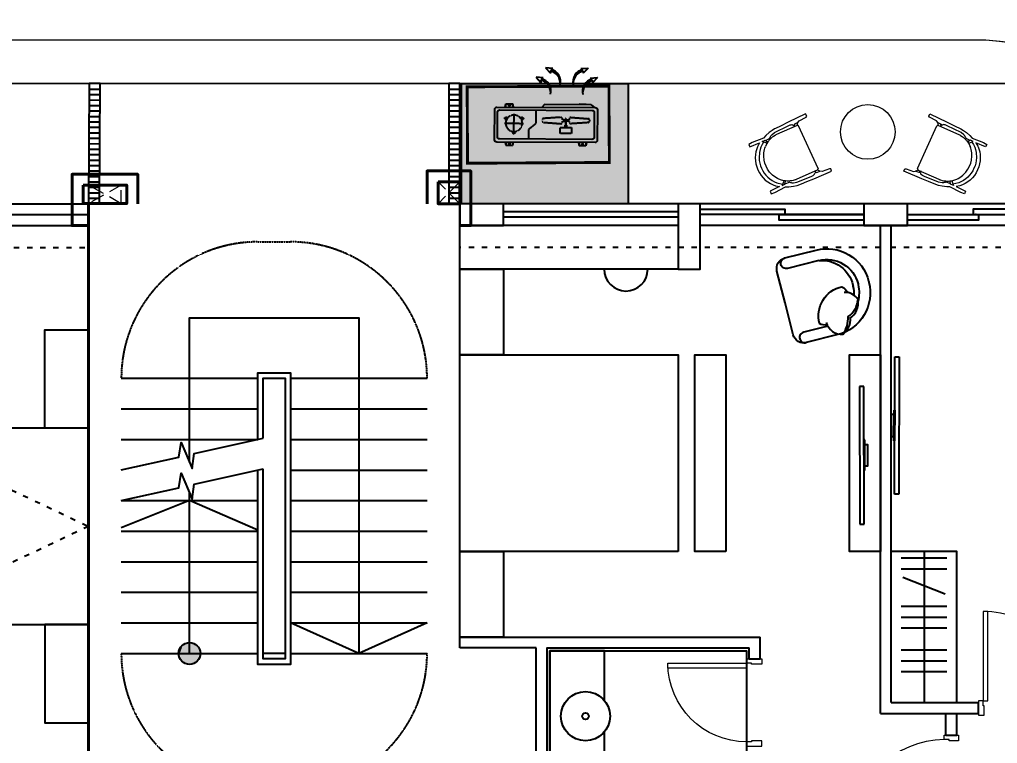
# Model space of a CAD drawing. Header units: millimetres. Extents: x -361681467 to 361175952, y -1292982 to 1550216.
# Drawn here: x -23695 to -14741, y 22126 to 28757 of the extents above; entities that cross this region are included whole.
import ezdxf

# ---------------------------------------------------------------- set-up
doc = ezdxf.new("R2010")
doc.units = ezdxf.units.MM
doc.header["$MEASUREMENT"] = 0
for name, pattern in [('ACAD_ISO03W100', [30, 12, -18]), ('HIDDEN', [0.375, 0.25, -0.125]), ('Xref_ST_MBDV Cot vach 30.7.2022$0$HIDDEN', [0.375, 0.25, -0.125])]:
    doc.linetypes.add(name, pattern=pattern)
for name, color, linetype, lineweight in [('00_duong_QH', 7, 'Continuous', 9), ('A-DOOR', 1, 'Continuous', 9), ('AUDIT_I_220808132811-11', 7, 'Continuous', 9), ('KT-Kich thuoc', 159, 'Continuous', 18), ('KT-lomo nuoc', 3, 'HIDDEN', 5), ('KT-Net cat', 1, 'Continuous', 40)]:
    doc.layers.add(name, color=color, linetype=linetype, lineweight=lineweight)
for name, color, linetype in [('220403_HDN_Penthouse Plan$0$A-DRAIN', 8, 'Continuous'), ('220403_HDN_Penthouse Plan$0$HBA_Sketch Outline', 7, 'Continuous'), ('A-FURNITURE', 251, 'Continuous'), ('A-LANDSCAPE', 113, 'Continuous'), ('A-WALL-FNSH', 11, 'Continuous'), ('A-WINDOW', 60, 'Continuous'), ('AC-EAD', 6, 'Continuous'), ('IDEA - dim', 251, 'Continuous'), ('KT-Net manh', 139, 'Continuous'), ('KT-Noi that', 32, 'Continuous'), ('Xref_ST_MBDV Cot vach 30.7.2022$0$A-FLOR-STRS-ARROW', 8, 'Continuous'), ('Xref_ST_MBDV Cot vach 30.7.2022$0$KT-Net manh', 139, 'Continuous'), ('Xref_ST_MBDV Cot vach 30.7.2022$0$KT-Thay', 7, 'Continuous')]:
    doc.layers.add(name, color=color, linetype=linetype)
doc.layers.add('I-FURN', color=7, linetype='Continuous', lineweight=5, true_color=0x848484)

# ---------------------------------------------------------------- blocks, each defined once
blk = doc.blocks.new('Louvre')
for p, q in [((-390.1, 976, 0.2), (-295.1, 1008.7, 0.2)), ((-373.8, 928.7, 0.2), (-278.8, 961.5, 0.2)), ((-357.4, 881.4, 0.2), (-262.5, 914.2, 0.2)), ((-341.1, 834.2, 0.2), (-246.2, 866.9, 0.2)), ((-324.8, 786.9, 0.2), (-229.9, 819.7, 0.2)), ((-308.5, 739.6, 0.2), (-213.6, 772.4, 0.2)), ((-292.2, 692.4, 0.2), (-197.2, 725.2, 0.2)), ((-275.8, 645.1, 0.2), (-180.9, 677.9, 0.2)), ((-259.5, 597.9, 0.2), (-164.6, 630.6, 0.2)), ((-243.2, 550.6, 0.2), (-148.3, 583.4, 0.2)), ((-226.9, 503.3, 0.2), (-132, 536.1, 0.2)), ((-210.6, 456.1, 0.2), (-115.7, 488.8, 0.2)), ((-194.3, 408.8, 0.2), (-99.3, 441.6, 0.2)), ((-177.9, 361.5, 0.2), (-83, 394.3, 0.2)), ((-161.6, 314.3, 0.2), (-66.7, 347.1, 0.2)), ((-145.3, 267, 0.2), (-50.4, 299.8, 0.2)), ((-129, 219.8, 0.2), (-34.1, 252.5, 0.2)), ((-112.7, 172.5, 0.2), (-17.7, 205.3, 0.2)), ((-96.4, 125.2, 0.2), (-1.4, 158, 0.2)), ((-80, 78, 0.2), (14.9, 110.7, 0.2)), ((-63.7, 30.7, 0.2), (31.2, 63.5, 0.2)), ((-47.4, -16.6, 0.2), (47.5, 16.2, 0.2))]:
    blk.add_line(p, q)
at = {"elevation": 0.2}
blk.add_lwpolyline([(47.5, 16.2), (-311.5, 1056), (-406, 1023.4), (-47.4, -16.6)], close=True, dxfattribs=at)
blk = doc.blocks.new('OU DHCB')
at = {"ltscale": 10}
for p, q in [((-145296.7, -72608.2), (-145576.7, -72608.2)), ((-145596.7, -72628.2), (-145596.7, -73528.2)), ((-145568.2, -72656.1), (-145568.2, -73502.8)), ((-145324.4, -72636.1), (-145548.2, -72636.1)), ((-145301.9, -73502.8), (-145301.9, -72656.1)), ((-145276.7, -73528.2), (-145276.7, -72628.2)), ((-145251.7, -72666.5), (-145276.7, -72633.9)), ((-145251.7, -72666.5), (-145251.7, -73091.6)), ((-145251.7, -73091.6), (-145276.7, -73117.7)), ((-145576.7, -73548.2), (-145296.7, -73548.2)), ((-145548.2, -73522.8), (-145324.4, -73522.8))]:
    blk.add_line(p, q, dxfattribs=at)
at = {"linetype": 'HIDDEN', "ltscale": 1.5}
for p, q in [((-145414, -72690.9), (-145425.3, -72850.3)), ((-145391.7, -72679.2), (-145400.5, -72679.2)), ((-145367, -72850.3), (-145378.3, -72690.9)), ((-145414, -73100.7), (-145425.3, -72941.3)), ((-145411.8, -72927.6), (-145402.9, -72927.6)), ((-145402.9, -72927.6), (-145402.9, -72902.1)), ((-145402.9, -72902.1), (-145389.4, -72902.1)), ((-145389.4, -72927.6), (-145389.4, -72902.1)), ((-145389.4, -72927.6), (-145380.4, -72927.6)), ((-145367, -72941.3), (-145378.3, -73100.7)), ((-145424.3, -73457.6), (-145424.3, -73284.3)), ((-145372.2, -73298), (-145387.2, -73289.3)), ((-145384, -73301.2), (-145375.3, -73286.1)), ((-145505, -73371), (-145522.3, -73371)), ((-145513.6, -73362.3), (-145513.6, -73379.6)), ((-145511, -73371), (-145337.7, -73371)), ((-145387.2, -73452.7), (-145372.2, -73444)), ((-145384, -73440.8), (-145375.3, -73455.8))]:
    blk.add_line(p, q, dxfattribs=at)
for p, q in [((-145600.3, -72742.5), (-145627.3, -72742.5)), ((-145596.7, -72704.7), (-145626.5, -72710.7)), ((-145596.7, -72710.7), (-145626.5, -72710.7)), ((-145626.5, -72710.7), (-145626.5, -72774.2)), ((-145596.7, -72774.2), (-145626.5, -72774.2)), ((-145596.7, -72780.2), (-145626.5, -72774.2)), ((-145613.8, -72729.3), (-145613.8, -72756.2)), ((-145251.7, -72709.7), (-145246.9, -72710.7)), ((-145251.7, -72710.7), (-145246.9, -72710.7)), ((-145251.7, -72742.5), (-145246.2, -72742.5)), ((-145251.7, -72774.2), (-145246.9, -72774.2)), ((-145251.7, -72775.2), (-145246.9, -72774.2)), ((-145246.9, -72710.7), (-145246.9, -72774.2)), ((-145600.3, -73413.9), (-145627.3, -73413.9)), ((-145596.7, -73376.2), (-145626.5, -73382.2)), ((-145596.7, -73382.2), (-145626.5, -73382.2)), ((-145626.5, -73445.7), (-145626.5, -73382.2)), ((-145613.8, -73427.1), (-145613.8, -73400.2)), ((-145276.7, -73376.2), (-145246.9, -73382.2)), ((-145276.7, -73382.2), (-145246.9, -73382.2)), ((-145273.2, -73413.9), (-145246.2, -73413.9)), ((-145259.7, -73427.1), (-145259.7, -73400.2)), ((-145246.9, -73445.7), (-145246.9, -73382.2)), ((-145596.7, -73445.7), (-145626.5, -73445.7)), ((-145596.7, -73451.7), (-145626.5, -73445.7)), ((-145276.7, -73445.7), (-145246.9, -73445.7)), ((-145276.7, -73451.7), (-145246.9, -73445.7))]:
    blk.add_line(p, q)
for points in [[(-145514, -72845), (-145514, -72946.7), (-145460.1, -72946.7), (-145460.1, -72845)], [(-145438.4, -72892.9), (-145378.3, -72892.9), (-145378.3, -72898.7), (-145438.4, -72898.7)]]:
    blk.add_lwpolyline(points, close=True, dxfattribs=at)
for points in [[(-145411.8, -72864.1), (-145402.9, -72864.1), (-145402.9, -72889.6), (-145389.4, -72889.6), (-145389.4, -72864.1), (-145380.4, -72864.1)], [(-145460.1, -72902.2), (-145439.9, -72902.2), (-145439.9, -72889.5), (-145460.1, -72889.5)], [(-145568.2, -73235.7), (-145477.6, -73235.7), (-145422, -73168.3), (-145301.9, -73168.3)]]:
    blk.add_lwpolyline(points, dxfattribs=at)
for points in [[(-145400.5, -73299), (-145385, -73286.8, -0.677033), (-145371.1, -73294.9), (-145373.9, -73314.4)], [(-145498.6, -73386.3), (-145516.8, -73379, -0.677033), (-145516.8, -73362.9), (-145498.6, -73355.6)], [(-145373.9, -73427.6), (-145371.1, -73447.1, -0.677033), (-145385, -73455.1), (-145400.5, -73443)]]:
    blk.add_lwpolyline(points, format="xyb", dxfattribs=at)
for centre in [(-145613.8, -72742.5), (-145613.8, -73413.9), (-145259.7, -73413.9)]:
    blk.add_circle(centre, 6.4)
blk.add_circle((-145424.3, -73371), 75.8, dxfattribs=at)
at = {"ltscale": 10}
for centre, radius, start, end in [((-145576.7, -72628.2), 20, 90, 180), ((-145296.7, -72628.2), 20, 0, 90), ((-145548.2, -72656.1), 20, 90, 180), ((-145324.1, -72658.4), 22.3, 5.83694, 90.89598), ((-145548.2, -73502.8), 20, 180, 270), ((-145324.1, -73500.5), 22.3, 269.10402, 354.16306), ((-145576.7, -73528.2), 20, 180, 270), ((-145296.7, -73528.2), 20, 270, 0)]:
    blk.add_arc(centre, radius, start, end, dxfattribs=at)
at = {"linetype": 'HIDDEN', "ltscale": 1.5, "extrusion": (-3.70596e-18, -2.30289e-31, -1)}
for centre, start_param, end_param in [((-145400.5, -72691.9), 3.221423, 4.712389), ((-145391.7, -72691.9), 4.712389, 6.203355), ((-145411.8, -72851.4), 1.570796, 3.221423), ((-145380.4, -72851.4), -0.07983, 1.570796), ((-145411.8, -72940.3), 3.061763, 4.712389), ((-145380.4, -72940.3), 4.712389, 6.363015), ((-145400.5, -73099.7), 1.570796, 3.061763), ((-145391.7, -73099.7), 0.07983, 1.570796)]:
    blk.add_ellipse(centre, major_axis=(13.5, 0), ratio=0.942858, start_param=start_param, end_param=end_param, dxfattribs=at)
blk = doc.blocks.new('ki hieu qt')
at = {"layer": 'AC-EAD', "color": 7}
for points in [[(-276796163327.46399, 549769551681.08936), (-276796163446.06061, 549769551567.15027)], [(-276796163338.91742, 549769551517.02808), (-276796163327.46399, 549769551681.08936)], [(-276796163396.68091, 549769551574.91687), (-276796163446.06061, 549769551567.15027)], [(-276796163338.91742, 549769551517.02808), (-276796163364.60309, 549769551559.91077)], [(-276796163110.55872, 549769551464.18396), (-276796163229.15527, 549769551350.24487)], [(-276796163122.01202, 549769551300.1228), (-276796163110.55872, 549769551464.18396)], [(-276796163179.7757, 549769551358.0116), (-276796163229.15527, 549769551350.24487)], [(-276796163122.01202, 549769551300.1228), (-276796163147.69757, 549769551343.00525)], [(-276796163179.7757, 549769550597.07092), (-276796163229.15527, 549769550604.83765)], [(-276796163110.55872, 549769550490.89856), (-276796163229.15527, 549769550604.83765)], [(-276796163122.01202, 549769550654.95972), (-276796163147.69757, 549769550612.07727)], [(-276796163122.01202, 549769550654.95972), (-276796163110.55872, 549769550490.89856)], [(-276796163396.68091, 549769550380.16565), (-276796163446.06061, 549769550387.93225)], [(-276796163327.46399, 549769550273.99316), (-276796163446.06061, 549769550387.93225)], [(-276796163338.91742, 549769550438.05444), (-276796163364.60309, 549769550395.17175)], [(-276796163338.91742, 549769550438.05444), (-276796163327.46399, 549769550273.99316)]]:
    blk.add_lwpolyline(points, dxfattribs=at)
for centre, radius, start, end in [((-276796163644.43658, 549769551622.97937), 286.85271, 255.43444898, 347.307334455), ((-276796163679.50098, 549769551631.34888), 288.39512, 262.614727528, 348.709269443), ((-276796163427.53119, 549769551406.0741), 286.85271, 255.43444898, 347.307334455), ((-276796163462.59583, 549769551414.44348), 288.39512, 262.614727528, 348.709269443), ((-276796163427.53119, 549769550549.00842), 286.85271, 12.692958354, 104.566806371), ((-276796163462.59583, 549769550540.63904), 288.39512, 11.291477035, 97.385309421), ((-276796163644.43658, 549769550332.10315), 286.85271, 12.692958354, 104.566806371), ((-276796163679.50098, 549769550323.73364), 288.39512, 11.291477035, 97.385309421)]:
    blk.add_arc(centre, radius, start, end, dxfattribs=at)
blk = doc.blocks.new('DHCB.1')
at = {"xscale": -1, "rotation": 106.4733300107783}
blk.add_blockref('OU DHCB', (-194860, -237775.8), dxfattribs=at)
at = {"xscale": 0.4, "yscale": 0.4, "zscale": 0.4, "rotation": 286.4738024344239}
blk.add_blockref('ki hieu qt', (-179483459312.1, -168534274838.7), dxfattribs=at)
blk = doc.blocks.new('SKVL5-2')
at = {"layer": 'IDEA - dim'}
for p, q in [((-17100, 9600), (0, 9600)), ((-4162.5, 9500), (0, 9500)), ((-4162.5, 9400), (0, 9400))]:
    blk.add_line(p, q, dxfattribs=at)
for points in [[(0, 7544.2), (-399.9, 7544.2), (-399.9, 8444.2), (0, 8444.2)], [(0.1, 7544), (-1899.9, 7544.1), (-1900, 5744.1), (0, 5744)], [(0, 5744), (-399.9, 5744), (-399.9, 4844), (0, 4844)]]:
    blk.add_lwpolyline(points, close=True, dxfattribs=at)
at = {"layer": 'KT-Net cat'}
blk.add_line((0, 9600), (0, 0), dxfattribs=at)
at = {"layer": 'KT-Net manh', "linetype": 'ACAD_ISO03W100', "ltscale": 4}
blk.add_line((-4162.5, 9200), (0, 9200), dxfattribs=at)
blk.add_lwpolyline([(-1899.9, 7544.1), (0.1, 6644), (-1900, 5744.1)], dxfattribs=at)
blk = doc.blocks.new('*U199')
at = {"layer": 'KT-lomo nuoc', "ltscale": 500}
for p, q in [((-326.7, 110.2), (0, 0)), ((-294.6, -56.7), (-32.1, 166.9))]:
    blk.add_line(p, q, dxfattribs=at)
blk.add_lwpolyline([(-294.6, -56.7), (-326.7, 110.2), (-32.1, 166.9), (0, 0)], close=True, dxfattribs=at)
blk = doc.blocks.new('*U191')
at = {"layer": 'KT-lomo nuoc', "ltscale": 500}
for p, q in [((-196.4, -37.8), (-37.8, 196.4)), ((-234.2, 158.6), (0, 0))]:
    blk.add_line(p, q, dxfattribs=at)
blk.add_lwpolyline([(-196.4, -37.8), (-234.2, 158.6), (-37.8, 196.4), (0, 0)], close=True, dxfattribs=at)
blk = doc.blocks.new('CTN TN T39')
at = {"layer": 'KT-Net cat', "elevation": 0}
for points in [[(-12750.6, -200), (-12900.6, -200), (-12900.6, 270.2), (-12300.6, 270.2), (-12300.6, 0)], [(-9650.6, 0), (-9650.6, 300), (-9251.2, 300), (-9251.2, -200), (-9350.6, -200)]]:
    blk.add_lwpolyline(points, dxfattribs=at)
for points in [[(-9550.6, 200), (-9351.3, 200), (-9351.3, 0), (-9550.6, 0)], [(-12800.6, 170.2), (-12400.6, 170.2), (-12400.6, 0.2), (-12800.6, 0.2)]]:
    blk.add_lwpolyline(points, close=True, dxfattribs=at)
at = {"layer": 'KT-lomo nuoc', "linetype": 'HIDDEN', "xscale": -0.9999999999999997, "rotation": 10.8976534755902}
for name, p in [('*U199', (-12750.6, 0, 0)), ('*U191', (-9550.6, 0, 0))]:
    blk.add_blockref(name, p, dxfattribs=at)
blk = doc.blocks.new('d800')
blk.add_line((760, 70), (40, 70))
for points in [[(40, 790), (40, 70), (85, 70), (85, 790)], [(50, 25), (40, 25), (40, 70), (0, 70), (0, -70), (50, -70)], [(750, 25), (760, 25), (760, 70), (800, 70), (800, -70), (750, -70)]]:
    blk.add_lwpolyline(points, close=True)
blk.add_arc((40, 70), 720, 0, 90)
blk = doc.blocks.new('d900n')
for points in [[(20, -50), (20, -40), (65, -40), (65, 0), (-65, 0), (-65, -50)], [(885, -40), (65, -40), (65, -85), (885, -85)], [(20, -850), (20, -860), (65, -860), (65, -900), (-65, -900), (-65, -850)]]:
    blk.add_lwpolyline(points, close=True)
blk.add_arc((65, -40), 820, 270, 0)
blk = doc.blocks.new('220403_HDN_Penthouse Plan$0$tverer')
at = {"layer": '220403_HDN_Penthouse Plan$0$A-DRAIN'}
for p, q in [((-2649778.2, -10919110.5, -0.4), (-2649778.2, -10917850.5, -0.4)), ((-2649778.2, -10917850.5, -0.4), (-2649738.2, -10917850.5, -0.4)), ((-2649738.2, -10917850.5, -0.4), (-2649738.2, -10919110.5, -0.4)), ((-2649738.2, -10918620.5, -0.4), (-2649738.2, -10918340.5, -0.4)), ((-2649738.2, -10918340.5, -0.4), (-2649732.2, -10918340.5, -0.4)), ((-2649732.2, -10918340.5, -0.4), (-2649732.2, -10918620.5, -0.4)), ((-2649732.2, -10918620.5, -0.4), (-2649738.2, -10918620.5, -0.4)), ((-2649738.2, -10919110.5, -0.4), (-2649778.2, -10919110.5, -0.4)), ((-2649738.2, -10919110.5, -0.4), (-2649778.2, -10919110.5, -0.4))]:
    blk.add_line(p, q, dxfattribs=at)
at = {"layer": '220403_HDN_Penthouse Plan$0$A-DRAIN', "elevation": -0.4}
blk.add_lwpolyline([(-2649732.2, -10918580.4), (-2649707.2, -10918580.4), (-2649707.2, -10918380.6), (-2649732.2, -10918380.6)], close=True, dxfattribs=at)
blk = doc.blocks.new('single sofa')
at = {"extrusion": (-2.10027e-07, -3.28783e-06, 1), "elevation": -0.8}
for points in [[(-7625.1, 20541.9), (-7344.6, 20432.2, -0.414214), (-7288.6, 20304.2), (-7396.6, 20028.3, -0.414214), (-7908.4, 19804.3), (-7913, 19806.1), (-7917.6, 19807.9, -0.414214), (-8141.6, 20319.8), (-8033.6, 20595.7, -0.414214), (-7905.7, 20651.7), (-7625.1, 20541.9)], [(-8024.4, 20348.3), (-7941.7, 20559.7, 0.414214), (-7969.7, 20623.7), (-7969.7, 20623.7, 0.414214), (-8033.6, 20595.7)], [(-7990.1, 20340.6, 0.356772), (-8167.3, 20276.3, 0.249542), (-8085.2, 20134, -9.61688)], [(-8014.4, 20346.9, -0.165541), (-7962.2, 20396.5, -0.425989), (-7807, 20032, -0.121523), (-7882.5, 20019.7, 7.115464)], [(-7488.6, 20064.3), (-7380.6, 20340.2, -0.414214), (-7316.6, 20368.2), (-7316.6, 20368.2, -0.414214), (-7288.6, 20304.2)], [(-8167.3, 20276.3, 0.14773), (-8063.8, 20144.7, 0.213343), (-7990.5, 19982.3, 0.178662)], [(-8084.8, 20145.6, 0.306663), (-7990.5, 19982.3, 0.30633), (-7861.8, 20047.4, -0.872847)], [(-7488.5, 20064.3, -0.414214), (-7872.4, 19896.3), (-7877, 19898.1)], [(-7488.5, 20064.3, -0.372719), (-7854.4, 19942.3), (-7859, 19944.1)], [(-8004.4, 19989.9, 0.130591), (-7881.6, 19899.9), (-7877, 19898.1)], [(-7938.2, 19986.5, 0.072384), (-7863.6, 19945.9), (-7859, 19944.1)]]:
    blk.add_lwpolyline(points, format="xyb", dxfattribs=at)
blk = doc.blocks.new('MATTIAZZI_SHE_SAID_CHAIR_18682 - No Upholstery-2078943-首层平面布置图')
at = {"layer": 'I-FURN'}
for p, q in [((-120.9, 257.8), (-79.9, 270.3)), ((-79.9, 270.3), (-47.7, 277.2)), ((-47.7, 277.2), (-4.9, 280.5)), ((-4.9, 280.5), (50.2, 282.1)), ((50.2, 282.1), (118.2, 283.7)), ((118.2, 283.7), (294.6, 288.9)), ((233.1, 287.1), (294.6, 288.9)), ((294.6, 288.9), (296.2, 265.4)), ((-296, 248.4), (-259.9, 251.2)), ((-294.1, 224.4), (-296, 248.4)), ((-198.5, 220.1), (-294.1, 224.4)), ((-262.7, 160.7), (-244.6, 182.1)), ((-259.9, 251.2), (-148.6, 245.8)), ((-244.6, 182.1), (-227.1, 199)), ((-227.1, 199), (-198.5, 220.1)), ((-205.8, 178), (-163.3, 211.5)), ((-172.1, 220.2), (-143.9, 221.2)), ((-146.8, 195.1), (-172.1, 220.2)), ((-148.6, 245.8), (-120.9, 257.8)), ((-140.3, 186.2), (-146.8, 195.1)), ((-143.9, 221.2), (-127.7, 198.5)), ((-141.1, 217.3), (-107.4, 220)), ((-127.7, 198.5), (-126, 196.1)), ((-109.2, 204.9), (-114.4, 202.5)), ((-103.8, 207.3), (-109.2, 204.9)), ((-107.4, 220), (-98.5, 221.9)), ((-99.4, 209.3), (-103.8, 207.3)), ((-93, 211.7), (-99.4, 209.3)), ((-98.5, 221.9), (-91.5, 226.4)), ((-88.1, 213.7), (-93, 211.7)), ((-91.5, 226.4), (-85.9, 231)), ((-72.2, 218.3), (-88.1, 213.7)), ((-85.9, 231), (-79.3, 235.5)), ((-79.3, 235.5), (-78.4, 236.1)), ((-78.4, 236.1), (-67, 241.5)), ((-67, 241.5), (-36.1, 250.1)), ((-36.1, 250.1), (104.5, 254.4)), ((104.5, 254.4), (124.1, 253.5)), ((124.1, 253.5), (133.4, 252)), ((133.4, 252), (142.1, 248.8)), ((142.1, 248.8), (147.5, 241.8)), ((147.5, 241.8), (150.2, 239.2)), ((150.2, 239.2), (152.9, 239.2)), ((151.5, 224.4), (165.3, 243.3)), ((152.9, 239.2), (154, 239.1)), ((154, 239.1), (162.6, 239.5)), ((165.3, 243.3), (196.8, 245.3)), ((196.8, 245.3), (180.2, 224.2)), ((191.2, 215.6), (191.2, -215.6)), ((214.4, 253.8), (196.8, 245.3)), ((287.1, 259.7), (214.4, 253.8)), ((296.2, 265.4), (287.1, 259.7)), ((-301.7, 85.5), (-291.5, 112.1)), ((-291.5, 112.1), (-278.3, 137.3)), ((-278.3, 137.3), (-262.7, 160.7)), ((-268, 74.9), (-259.7, 98.2)), ((-259.7, 98.2), (-249.6, 119.6)), ((-249.6, 119.6), (-236.8, 140.7)), ((-236.8, 140.7), (-220.8, 161.8)), ((-215.5, 91.6), (-225.6, 61.9)), ((-220.8, 161.8), (-205.8, 178)), ((-212, 99.1), (-215.5, 91.6)), ((-200.9, 120.7), (-212, 99.1)), ((-183.9, 145.4), (-200.9, 120.7)), ((-175.3, 155.4), (-183.9, 145.4)), ((-169.2, 161.9), (-175.3, 155.4)), ((-163.1, 168.1), (-169.2, 161.9)), ((-315, 0), (-313.6, 29.2)), ((-313.6, -29.1), (-315, 0)), ((-313.6, 29.2), (-309.2, 57.6)), ((-309.2, 57.6), (-301.7, 85.5)), ((-278.7, 0), (-277.6, 25.7)), ((-277.6, -25.6), (-278.7, 0)), ((-277.6, 25.7), (-274, 50.7)), ((-274, 50.7), (-268, 74.9)), ((-231.7, 31.2), (-233.7, 0)), ((-233.7, 0), (-231.8, -29.9)), ((-225.6, 61.9), (-231.7, 31.2)), ((-309.2, -57.5), (-313.6, -29.1)), ((-301.8, -85.4), (-309.2, -57.5)), ((-291.5, -112), (-301.8, -85.4)), ((-274, -50.6), (-277.6, -25.6)), ((-268, -74.9), (-274, -50.6)), ((-259.7, -98.2), (-268, -74.9)), ((-231.8, -29.9), (-231.7, -31.1)), ((-231.7, -31.1), (-226.2, -59.2)), ((-226.2, -59.2), (-225.6, -61.8)), ((-225.6, -61.8), (-215.6, -91.5)), ((-278.3, -137.3), (-291.5, -112)), ((-264.3, -158.2), (-278.3, -137.3)), ((-244.6, -182), (-264.3, -158.2)), ((-236.8, -140.7), (-259.7, -98.2)), ((-220.8, -161.7), (-236.8, -140.7)), ((-205.8, -178), (-220.8, -161.7)), ((-215.6, -91.5), (-213.6, -95.5)), ((-213.6, -95.5), (-212, -99)), ((-212, -99), (-201, -120.7)), ((-183.7, -197), (-205.8, -178)), ((-201, -120.7), (-183.9, -145.3)), ((-183.9, -145.3), (-175.3, -155.3)), ((-175.3, -155.3), (-163.1, -168.1)), ((-296, -247.9), (-294.2, -224.4)), ((-259.9, -250.8), (-296, -247.9)), ((-294.2, -224.4), (-198.5, -220)), ((-148.6, -245.7), (-259.9, -250.8)), ((-231.6, -194.6), (-244.6, -182)), ((-227.1, -198.9), (-231.6, -194.6)), ((-198.5, -220), (-227.1, -198.9)), ((-162.4, -210.5), (-183.7, -197)), ((-146.8, -195.1), (-172.1, -220.2)), ((-172.1, -220.2), (-143.9, -221.2)), ((-120.9, -257.7), (-148.6, -245.7)), ((-140.3, -186.2), (-146.8, -195.1)), ((-143.9, -221.2), (-127.7, -198.5)), ((-141.1, -217.3), (-107.4, -220)), ((-127.7, -198.5), (-126, -196.1)), ((-80, -270.3), (-120.9, -257.7)), ((-109.2, -204.9), (-114.4, -202.5)), ((-103.8, -207.3), (-109.2, -204.9)), ((-107.4, -220), (-98.5, -221.9)), ((-99.4, -209.3), (-103.8, -207.3)), ((-93, -211.7), (-99.4, -209.3)), ((-98.5, -221.9), (-91.5, -226.4)), ((-88.1, -213.7), (-93, -211.7)), ((-91.5, -226.4), (-85.9, -231)), ((-72.2, -218.3), (-88.1, -213.7)), ((-85.9, -231), (-79.3, -235.5)), ((-79.3, -235.5), (-78.4, -236.1)), ((-78.4, -236.1), (-67, -241.5)), ((-60.3, -221), (-72.2, -218.3)), ((-67, -241.5), (-36.1, -250.1)), ((-41.8, -223.6), (-60.3, -221)), ((-36.8, -223.9), (-41.8, -223.6)), ((-33.7, -224.1), (-36.8, -223.9)), ((-36.1, -250.1), (104.5, -254.4)), ((-26.2, -224.4), (-33.7, -224.1)), ((179.3, -224.4), (-26.2, -224.4)), ((104.5, -254.4), (124.1, -253.5)), ((124.1, -253.5), (133.4, -252)), ((133.4, -252), (142.1, -248.8)), ((142.1, -248.8), (147.5, -241.8)), ((147.5, -241.8), (150.2, -239.2)), ((150.2, -239.2), (152.9, -239.2)), ((151.5, -224.4), (165.3, -243.2)), ((152.9, -239.2), (162.2, -238.9)), ((162.2, -243), (155.5, -239.1)), ((196.8, -245.3), (162.2, -243)), ((185.9, -222.7), (179.3, -224.4)), ((180.1, -224.2), (196.8, -245.3)), ((191.2, -215.6), (185.9, -222.7)), ((196.8, -245.3), (214.1, -253.7)), ((214.1, -253.7), (287.1, -259.6)), ((287.1, -259.6), (296.2, -265.3)), ((296.2, -265.3), (294.6, -288.8)), ((-47.7, -277.2), (-80, -270.3)), ((-21.6, -279.9), (-47.7, -277.2)), ((-11.7, -280.2), (-21.6, -279.9)), ((38.8, -281.7), (-11.7, -280.2)), ((118.2, -283.6), (38.8, -281.7)), ((294.6, -288.8), (118.2, -283.6))]:
    blk.add_line(p, q, dxfattribs=at)
for points in [[(-114.4, 202.5), (-126, 196.1), (-141, 187.2), (-163.1, 168.1)], [(191.2, 215.6), (185.9, 222.7), (179.3, 224.4), (-26.2, 224.4), (-33.7, 224.2), (-36.8, 223.9), (-41.8, 223.6), (-60.3, 221), (-72.2, 218.3)], [(-114.4, -202.5), (-126, -196.1), (-141, -187.2), (-163.1, -168.1)]]:
    blk.add_lwpolyline(points, dxfattribs=at)
blk = doc.blocks.new('PH4 0923')
at = {"layer": 'A-LANDSCAPE'}
h = blk.add_hatch(dxfattribs=at)
h.set_pattern_fill('GRASS', color=256, scale=200)
edge = h.paths.add_edge_path()
edge.add_line((1854358.4, -1662271.7), (1854358.4, -1663097.1))
edge.add_line((1854358.4, -1663097.1), (1854758.4, -1663097.1))
edge.add_line((1854758.4, -1663097.1), (1854758.4, -1663097.1))
edge.add_arc((1854750.7, -1665197.1), 2100, 42.15334, 89.78891, ccw=False)
edge.add_arc((1852548.9, -1667190.3), 5070, 12.35435, 42.15334, ccw=False)
edge.add_line((1857501.4, -1666105.5), (1857462.4, -1665927.3))
edge.add_arc((1852089.2, -1667317), 5550, 14.50141, 58.58124)
edge.add_arc((1853018.9, -1665760.6), 3737.2, 58.30569, 68.99646)
h.paths.add_polyline_path([(1847772.6, -1661997.1), (1849298, -1661997.1), (1849298, -1663097.1), (1847772.6, -1663097.1)])
h.paths.add_polyline_path([(1850108, -1682196.9), (1848608, -1682196.9), (1848608.1, -1683697.3), (1852008.1, -1683697.3), (1852008.1, -1681397.1), (1850208, -1681397.1), (1850208, -1681996.9), (1850508.5, -1681996.9), (1850509.9, -1682596.8), (1850108, -1682596.8)])
at = {"layer": 'A-FURNITURE'}
for p, q in [((1851798.5, -1666341.2, -0.6), (1852217.5, -1666341.2, -0.6)), ((1851798.5, -1666441.2, -0.6), (1852217.5, -1666441.2, -0.6)), ((1851813, -1666517.5, -0.6), (1852202.9, -1666671, -0.6)), ((1851798.5, -1666784.2, -0.6), (1852217.5, -1666784.2, -0.6)), ((1851798.5, -1666884.2, -0.6), (1852217.5, -1666884.2, -0.6)), ((1851798.5, -1666984.2, -0.6), (1852217.5, -1666984.2, -0.6)), ((1851798.5, -1667184.2, -0.6), (1852217.5, -1667184.2, -0.6)), ((1851798.5, -1667284.2, -0.6), (1852217.5, -1667284.2, -0.6)), ((1851798.5, -1667384.2, -0.6), (1852217.5, -1667384.2, -0.6))]:
    blk.add_line(p, q, dxfattribs=at)
at = {"layer": 'A-LANDSCAPE'}
blk.add_lwpolyline([(1847772.6, -1661997.1), (1849298, -1661997.1), (1849298, -1663097.1), (1847772.6, -1663097.1)], close=True, dxfattribs=at)
at = {"layer": 'A-WALL-FNSH'}
for p, q in [((1847758, -1667166.9, -0.6), (1847758, -1663097.1, -0.6)), ((1851608, -1667766.9, -0.6), (1851608, -1663297.1, -0.6)), ((1851708, -1667666.9, -0.6), (1851708, -1663297.1, -0.6)), ((1847758, -1667066.9, -0.6), (1850508, -1667066.9, -0.6)), ((1850508, -1667266.9, -0.6), (1850508, -1667066.9, -0.6)), ((1848458, -1667166.9, -0.6), (1847758, -1667166.9, -0.6)), ((1848458, -1669567.1, -0.6), (1848458, -1667166.9, -0.6)), ((1850408, -1667266.9, -0.6), (1850408, -1667166.9, -0.6)), ((1850408, -1667266.9, -0.6), (1850508, -1667266.9, -0.6)), ((1851708, -1667666.9, -0.6), (1852508.1, -1667666.9, -0.6)), ((1852508.1, -1667766.9, -0.6), (1852508.1, -1667666.9, -0.6)), ((1851608, -1667766.9, -0.6), (1852508.1, -1667766.9, -0.6)), ((1852208.1, -1667967.1, -0.6), (1852208.1, -1667766.9, -0.6)), ((1852308.1, -1667967.1, -0.6), (1852308.1, -1667766.9, -0.6)), ((1852208.1, -1667967.1, -0.6), (1852308.1, -1667967.1, -0.6))]:
    blk.add_line(p, q, dxfattribs=at)
at = {"layer": 'A-WALL-FNSH', "elevation": -0.6}
for points in [[(1847758, -1663297.1), (1848158, -1663297.1), (1848158, -1663097.1), (1847758, -1663097.1)], [(1849758, -1663697.1), (1849958, -1663697.1), (1849958, -1663097.1), (1849758, -1663097.1)], [(1851458, -1663297.1), (1851858, -1663297.1), (1851858, -1663097.1), (1851458, -1663097.1)]]:
    blk.add_lwpolyline(points, close=True, dxfattribs=at)
blk.add_lwpolyline([(1848558, -1669566.9), (1848558, -1667166.9), (1850408, -1667166.9)], dxfattribs=at)
at = {"layer": 'A-WINDOW'}
for p, q in [((1849758, -1663172.1, -0.6), (1848158, -1663172.1, -0.6)), ((1849758, -1663222.1, -0.6), (1848158, -1663222.1, -0.6)), ((1851458, -1663197.1, -0.6), (1849958, -1663197.1, -0.6))]:
    blk.add_line(p, q, dxfattribs=at)
at = {"layer": 'A-WINDOW', "elevation": -0.6}
for points in [[(1850733, -1663197.1), (1849958, -1663197.1), (1849958, -1663147.1), (1850733, -1663147.1)], [(1853108.2, -1663147.1), (1852458.1, -1663147.1), (1852458.1, -1663197.1), (1853108.2, -1663197.1)], [(1851458, -1663247.1), (1850683, -1663247.1), (1850683, -1663197.1), (1851458, -1663197.1)], [(1851858, -1663197.1), (1852508.1, -1663197.1), (1852508.1, -1663247.1), (1851858, -1663247.1)]]:
    blk.add_lwpolyline(points, close=True, dxfattribs=at)
at = {"layer": 'A-WINDOW'}
blk.add_point((1852483.1, -1663197.1, -0.6), dxfattribs=at)
at = {"layer": 'I-FURN'}
blk.add_circle((1851493, -1662440.1), 250, dxfattribs=at)
at = {"layer": 'IDEA - dim'}
for p, q in [((1854750.7, -1663097.1, -0.6), (1847758, -1663097.1, -0.6)), ((1849758, -1663297.1, -0.6), (1847758, -1663297.1, -0.6)), ((1854750.7, -1663297.1, -0.6), (1849958, -1663297.1, -0.6)), ((1849758, -1663697.1, -0.6), (1847758, -1663697.1, -0.6))]:
    blk.add_line(p, q, dxfattribs=at)
at = {"layer": 'IDEA - dim', "elevation": -0.6}
for points in [[(1847758, -1663697.1), (1848158, -1663697.1), (1848158, -1664482), (1847758, -1664482)], [(1849758, -1666282), (1847758, -1666282), (1847758, -1664482), (1849758, -1664482)], [(1850192.3, -1666282), (1849909.7, -1666282), (1849909.7, -1664482), (1850192.3, -1664482)], [(1851608, -1666282), (1851325.4, -1666282), (1851325.4, -1664482), (1851608, -1664482)], [(1847758, -1666282), (1848158, -1666282), (1848158, -1667066.9), (1847758, -1667066.9)], [(1848583, -1667191.9), (1850383, -1667191.9), (1850383, -1669542.1), (1848583, -1669542.1)]]:
    blk.add_lwpolyline(points, close=True, dxfattribs=at)
for points in [[(1852308, -1667666.9), (1852308, -1666281.9), (1851708, -1666281.9)], [(1852008, -1666281.9), (1852008, -1667666.9)], [(1849083, -1667650.4), (1849083, -1667191.9), (1848583, -1667191.9), (1848583, -1668391.9), (1849083, -1668391.9), (1849083, -1667933.3)]]:
    blk.add_lwpolyline(points, dxfattribs=at)
at = {"layer": 'IDEA - dim'}
for radius in [225, 30]:
    blk.add_circle((1848908, -1667791.9, -0.6), radius, dxfattribs=at)
blk.add_arc((1849278.4, -1663697.1, -0.6), 200, 180, 0, dxfattribs=at)
at = {"layer": 'KT-Net manh', "linetype": 'ACAD_ISO03W100', "ltscale": 4}
for p, q in [((1851608, -1663497.1, -0.6), (1847758, -1663497.1, -0.6)), ((1854750.7, -1663497.1, -0.6), (1851708, -1663497.1, -0.6))]:
    blk.add_line(p, q, dxfattribs=at)
at = {"layer": 'KT-Noi that', "extrusion": (2.77965e-06, -0.000489734, 1), "const_width": 26, "elevation": 818.5}
blk.add_lwpolyline([(1847824.8, -1662026.6), (1847828.8, -1662726.6), (1849126.8, -1662719.2), (1849122.8, -1662020.1), (1847824.8, -1662026.6)], dxfattribs=at)
at = {"layer": '220403_HDN_Penthouse Plan$0$HBA_Sketch Outline', "extrusion": (3.27769e-06, -3.32689e-07, 1), "rotation": 179.8454504067541}
blk.add_blockref('220403_HDN_Penthouse Plan$0$tverer', (-827441.1, -12576422.2, 6.4), dxfattribs=at)
at = {"layer": '220403_HDN_Penthouse Plan$0$HBA_Sketch Outline', "extrusion": (-3.27769e-06, -3.32689e-07, 1), "xscale": -1.000000000000005, "rotation": 180.1545495932473}
blk.add_blockref('220403_HDN_Penthouse Plan$0$tverer', (4530639.1, -12576695.1, -5.7), dxfattribs=at)
at = {"layer": 'A-DOOR', "linetype": 'Continuous', "extrusion": (0, 0, -1), "xscale": -1, "zscale": -1}
for p, rotation in [((-1852508.1, -1667716.9, 0.6), 269.9978847988547), ((-1852258.1, -1668867.1, 0.6), 179.9978847988546)]:
    blk.add_blockref('d900n', p, dxfattribs=dict(at, rotation=rotation))
at = {"layer": 'A-DOOR', "linetype": 'Continuous', "xscale": -0.9999999999999988, "rotation": 89.99788479882787}
blk.add_blockref('d800', (1850453, -1667266.9, -0.6), dxfattribs=at)
at = {"layer": 'A-FURNITURE', "rotation": 125.6376908728513}
blk.add_blockref('single sofa', (1862988, -1645840.7, 0.8), dxfattribs=at)
at = {"layer": 'I-FURN', "xscale": -1.000000000000001, "rotation": 204.3249936798645}
blk.add_blockref('MATTIAZZI_SHE_SAID_CHAIR_18682 - No Upholstery-2078943-首层平面布置图', (1850774.4, -1662658.3), dxfattribs=at)
at = {"layer": 'I-FURN', "rotation": 155.6750063201356}
blk.add_blockref('MATTIAZZI_SHE_SAID_CHAIR_18682 - No Upholstery-2078943-首层平面布置图', (1852211.6, -1662658.3), dxfattribs=at)
at = {"layer": 'KT-Noi that', "extrusion": (-2.77965e-06, -0.000489734, 1), "rotation": 163.1993655150781}
blk.add_blockref('DHCB.1', (1667184.3, -1688661.7, 808.2), dxfattribs=at)

msp = doc.modelspace()

# ---------------------------------------------------------------- hatches: boundary and pattern name
at = {"layer": 'Xref_ST_MBDV Cot vach 30.7.2022$0$KT-Net manh'}
h = msp.add_hatch(color=256, dxfattribs=at)
edge = h.paths.add_edge_path(flags=0)
edge.add_arc((-22138.5, 22950.4), 100, 360, 720)
h = msp.add_hatch(color=256, dxfattribs=at)
edge = h.paths.add_edge_path(flags=0)
edge.add_arc((-22138.5, 22950.4), 100, 360, 720)
msp.add_hatch(color=256, dxfattribs=at).paths.add_polyline_path([(-22169.4, 22855.3), (-22107.6, 22855.3), (-22057.6, 22891.6), (-22038.5, 22950.4), (-22057.6, 23009.2), (-22107.6, 23045.5), (-22169.4, 23045.5), (-22219.4, 23009.2), (-22238.5, 22950.4), (-22219.4, 22891.6)], flags=0)
msp.add_hatch(color=256, dxfattribs=at).paths.add_polyline_path([(-22169.4, 22855.3), (-22107.6, 22855.3), (-22057.6, 22891.6), (-22038.5, 22950.4), (-22057.6, 23009.2), (-22107.6, 23045.5), (-22169.4, 23045.5), (-22219.4, 23009.2), (-22238.5, 22950.4), (-22219.4, 22891.6)], flags=0)

# ---------------------------------------------------------------- linework, layer by layer
at = {"layer": '00_duong_QH', "color": 251, "extrusion": (7.52316e-37, 3.29453e-06, 1), "elevation": -0.7}
for points in [[(-73995.4, 47058.4), (-74402.9, 48238.6), (-74743.3, 49264.2, -0.572135), (-70356.3, 55577), (-70356.3, 55577), (-55283.7, 51221.9, -0.260044), (-52353, 48619), (-48213, 36692.5), (-46490.6, 31673.7, -0.085159), (-46189.3, 29842.7), (-46199.4, 28170.4), (-43263.5, 28170.4, -0.485333), (-42963.5, 28570.4), (-14846.4, 28570.4, -0.332565), (-9646.5, 23917.1), (-8080.4, 16402), (-8041.4, 16200.2), (-7198.6, 12371.4, -0.474364), (-12357.6, 6070.4), (-45142.5, 6070.4), (-57495, 6070.4, -0.321044), (-62697.4, 9785.7), (-71022.3, 33863.9, 0.410943), (-71669.2, 34182.9)], [(-7605.7, 12428.3, -0.462261), (-12359, 6670.4), (-57540.4, 6680.2, -0.32003), (-62128.4, 9976.3), (-70455.2, 34060, 0.414195), (-71870.6, 34748.2, 0.414195)], [(-7408.8, 12463.3, -0.46235), (-12357.6, 6470.4), (-57540.8, 6480.2, -0.320024), (-62317.6, 9911.4), (-70644.2, 33994.6, 0.414195), (-71805.3, 34559.2)], [(-40163.5, 28170.4), (-14348.1, 28166.7, -0.128383), (-12439.3, 27586.7, -0.066499), (-11308.1, 26672.3, -0.132611), (-9841.7, 23873.7)]]:
    msp.add_lwpolyline(points, format="xyb", dxfattribs=at)
at = {"layer": 'AUDIT_I_220808132811-11', "elevation": 0}
for points in [[(-43313.5, 28168.2), (-43313.5, 28268.2, -0.414214), (-43013.5, 28568.2), (-14846.4, 28570.4, -0.185524), (-11162, 26808.9, -0.132659), (-9646.5, 23917.1, 0.132659)], [(-9841.7, 23873.7, 0.132611), (-11308.1, 26672.3, 0.066499), (-12439.3, 27586.7, 0.137615), (-14519.8, 28170.4), (-40163.5, 28170.4)]]:
    msp.add_lwpolyline(points, format="xyb", dxfattribs=at)
at = {"layer": 'KT-Noi that', "extrusion": (2.77965e-06, -0.000489734, 1), "const_width": 26, "elevation": -13.8}
msp.add_lwpolyline([(-19596.9, 28140.7), (-19592.9, 27440.7), (-18294.8, 27448.1), (-18298.8, 28147.2), (-19596.9, 28140.7)], dxfattribs=at)
at = {"layer": 'Xref_ST_MBDV Cot vach 30.7.2022$0$A-FLOR-STRS-ARROW', "elevation": 0}
for points in [[(-22763.6, 24631.3), (-22237, 24749.3), (-22215.2, 24883.1), (-22114.6, 24644.6), (-22096.1, 24780.8), (-21463.5, 24922.5)], [(-22763.6, 24350.4), (-22237, 24468.4), (-22215.2, 24602.2), (-22114.6, 24363.7), (-22096.1, 24499.9), (-21463.5, 24641.6)]]:
    msp.add_lwpolyline(points, dxfattribs=at)
at = {"layer": 'Xref_ST_MBDV Cot vach 30.7.2022$0$KT-Net manh'}
msp.add_line((-22219.4, 23009.2, 0), (-22238.5, 22950.4, 0), dxfattribs=at)
msp.add_line((-22219.4, 23009.2, 0), (-22238.5, 22950.4, 0), dxfattribs=at)
at = {"layer": 'Xref_ST_MBDV Cot vach 30.7.2022$0$KT-Net manh', "linetype": 'Xref_ST_MBDV Cot vach 30.7.2022$0$HIDDEN', "elevation": 0}
for points in [[(-22763.5, 25470.4, -0.414131), (-21513.8, 26720.4), (-21213.3, 26720.4, -0.414131), (-19963.5, 25470.4, -1.000029)], [(-22763.5, 22950.4, 0.414131), (-21513.8, 21700.4), (-21213.3, 21700.4, 0.414131), (-19963.5, 22950.4, 1.000029)]]:
    msp.add_lwpolyline(points, format="xyb", dxfattribs=at)
at = {"layer": 'Xref_ST_MBDV Cot vach 30.7.2022$0$KT-Net manh', "elevation": 0}
for points in [[(-22138.5, 24701.3), (-22138.5, 25350.4), (-22138.5, 25450.4), (-22138.5, 26025.4), (-20588.5, 26025.4), (-20588.5, 22950.4)], [(-22138.5, 22950.4), (-22138.5, 24420.4)], [(-21513.5, 24079.6), (-22138.5, 24350.4), (-22763.6, 24100.4)], [(-19963.5, 23230.4), (-20588.5, 22950.4), (-21213.5, 23230.4)]]:
    msp.add_lwpolyline(points, dxfattribs=at)
at = {"layer": 'Xref_ST_MBDV Cot vach 30.7.2022$0$KT-Net manh'}
msp.add_circle((-22138.5, 22950.4, 0), 100, dxfattribs=at)
msp.add_circle((-22138.5, 22950.4, 0), 100, dxfattribs=at)
at = {"layer": 'Xref_ST_MBDV Cot vach 30.7.2022$0$KT-Thay', "extrusion": (1.28361e-08, 3.72499e-11, 1)}
for p, q in [((-22763.5, 25470.4), (-21513.5, 25470.4, 0)), ((-21213.5, 25470.4, 0), (-19963.5, 25470.4)), ((-22763.5, 25190.4, 0), (-21513.5, 25190.4, 0)), ((-21213.5, 25190.4, 0), (-19963.5, 25190.4, 0)), ((-22763.5, 24910.4, 0), (-21513.5, 24910.4, 0)), ((-21213.5, 24910.4, 0), (-19963.5, 24910.4, 0)), ((-21213.5, 24630.4, 0), (-19963.5, 24630.4, 0)), ((-22763.5, 24350.4, 0), (-21513.5, 24350.4, 0)), ((-21213.5, 24350.4, 0), (-19963.5, 24350.4, 0)), ((-22763.5, 24070.4, 0), (-21513.5, 24070.4, 0)), ((-21213.5, 24070.4, 0), (-19963.5, 24070.4, 0)), ((-22763.5, 23790.4, 0), (-21513.5, 23790.4, 0)), ((-21213.5, 23790.4, 0), (-19963.5, 23790.4, 0)), ((-22763.5, 23510.4, 0), (-21513.5, 23510.4, 0)), ((-21213.5, 23510.4, 0), (-19963.5, 23510.4, 0)), ((-22763.5, 23230.4, 0), (-21513.5, 23230.4, 0)), ((-21213.5, 23230.4, 0), (-19963.5, 23230.4, 0)), ((-22763.5, 22950.4, 0), (-21513.5, 22950.4, 0)), ((-21213.5, 22950.4, 0), (-19963.5, 22950.4, 0))]:
    msp.add_line(p, q, dxfattribs=at)
at = {"layer": 'Xref_ST_MBDV Cot vach 30.7.2022$0$KT-Thay'}
msp.add_line((-21263.5, 22950.4, 0), (-21463.5, 22950.4, 0), dxfattribs=at)
at = {"layer": 'Xref_ST_MBDV Cot vach 30.7.2022$0$KT-Thay', "elevation": 0}
for points in [[(-21513.5, 24911.3), (-21513.5, 25520.4), (-21213.5, 25520.4), (-21213.5, 22850.4), (-21513.5, 22850.4), (-21513.5, 24630.4)], [(-21463.5, 24922.5), (-21463.5, 25470.4), (-21263.5, 25470.4), (-21263.5, 22900.4), (-21463.5, 22900.4), (-21463.5, 24641.6)]]:
    msp.add_lwpolyline(points, dxfattribs=at)

# ---------------------------------------------------------------- block references
at = {"layer": 'Defpoints'}
msp.add_blockref('SKVL5-2', (-23063.5, 17470.4, 0), dxfattribs=at)
at = {"layer": 'KT-Kich thuoc', "color": 2}
msp.add_blockref('CTN TN T39', (-10313, 27070.4, 0), dxfattribs=at)
at = {"layer": 'KT-Net manh'}
for p, rotation in [((-23013.3, 27070.3, -0.2), 340.6055111508006), ((-19713.8, 27070.6, -0.2), 340.9539872822841)]:
    msp.add_blockref('Louvre', p, dxfattribs=dict(at, rotation=rotation))
at = {"layer": 'KT-Noi that', "extrusion": (-2.77965e-06, -0.000489734, 1), "rotation": 163.1993655150781}
msp.add_blockref('DHCB.1', (-200237.3, 1505.6, -13.7), dxfattribs=at)

# ---------------------------------------------------------------- next in the draw order: block references
at = {"layer": 'A-WALL-FNSH'}
msp.add_blockref('PH4 0923', (-1867421.6, 1690167.5, 0.6), dxfattribs=at)

doc.saveas('drawing.dxf')
